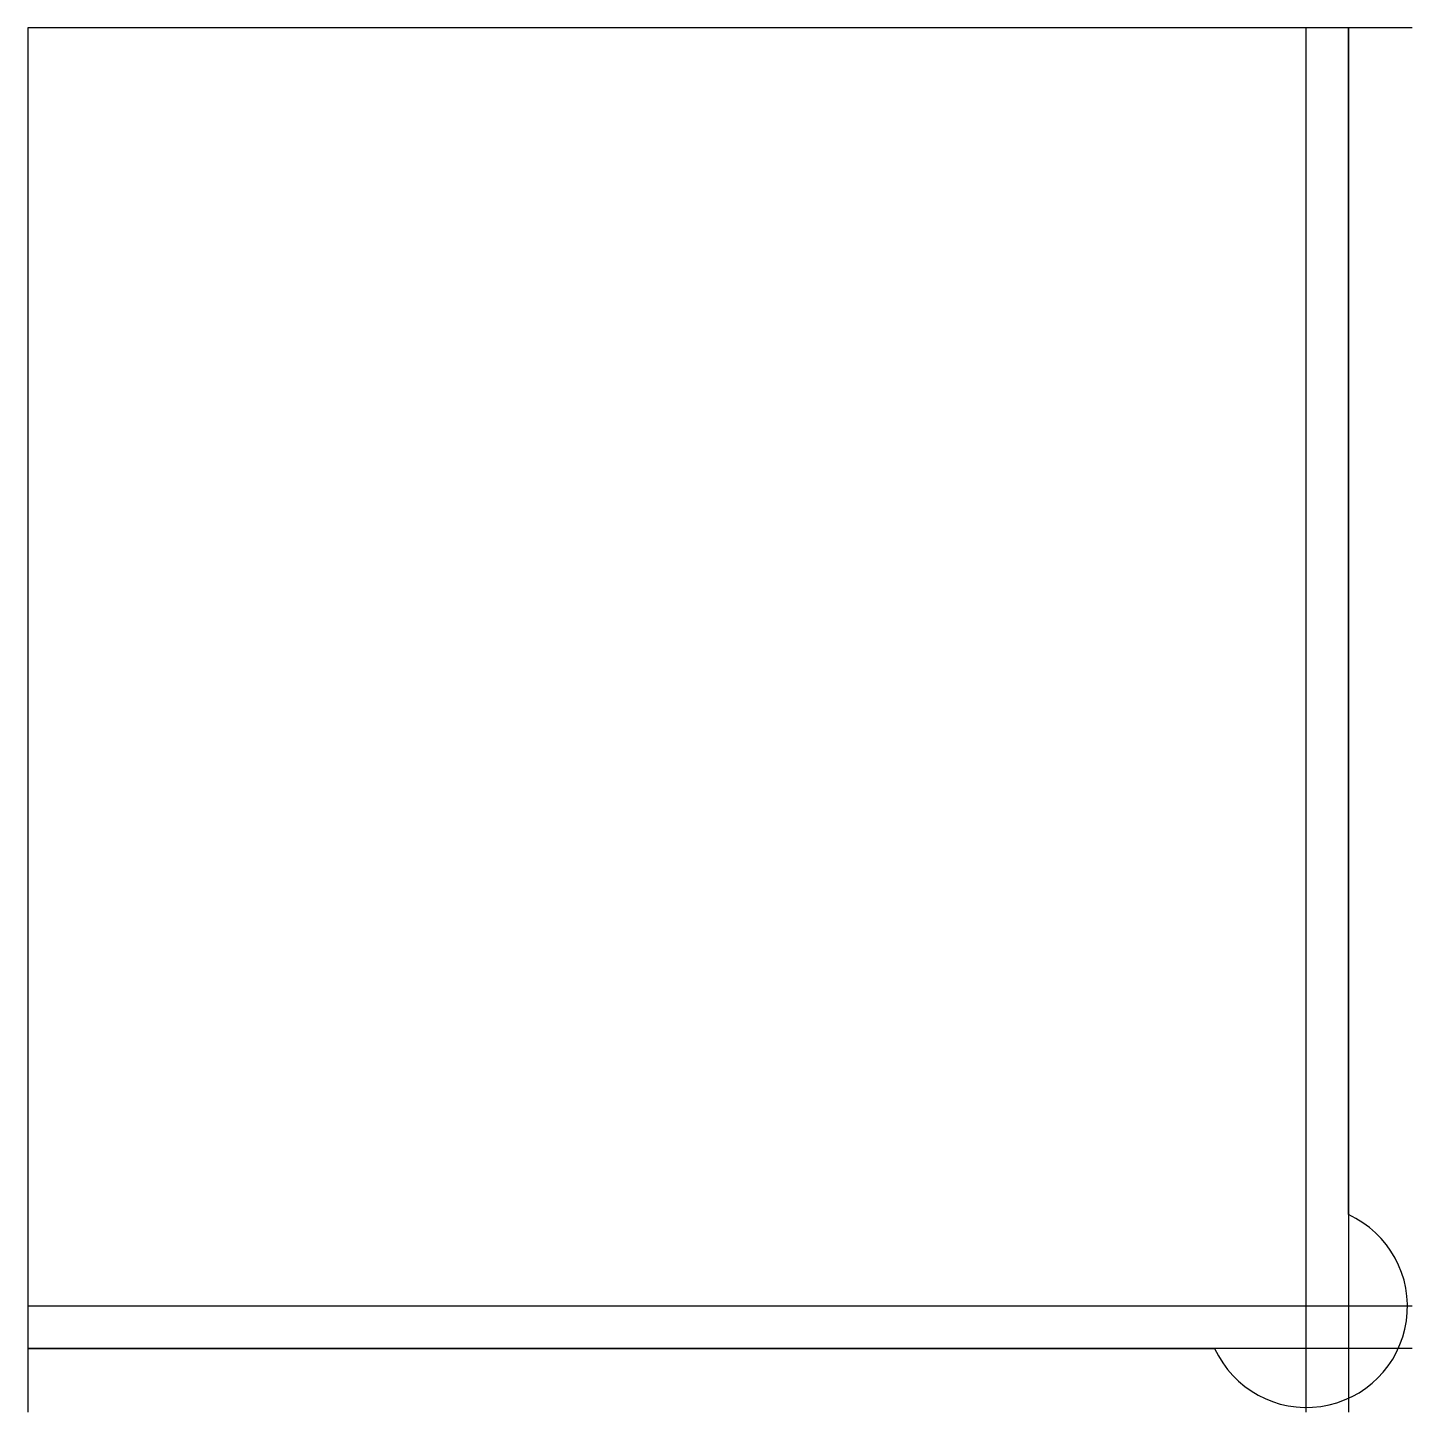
# Model space of a CAD drawing. Extents: x -30 to 2.5, y -2.5 to 30.
import ezdxf

# ---------------------------------------------------------------- set-up
doc = ezdxf.new("R2010")
doc.units = 0
doc.layers.get('0').update_dxf_attribs({"linetype": 'CONTINUOUS'})

msp = doc.modelspace()

# ---------------------------------------------------------------- linework, layer by layer
at = {"linetype": 'CONTINUOUS'}
for p, q in [((2.5, 30), (-30, 30)), ((-30, 30), (-30, -2.5)), ((0, 30), (0, -2.5)), ((1, 30), (1, -2.5)), ((1, 2.14), (1, 30)), ((-30, 0), (2.5, 0)), ((2.5, -1), (-30, -1)), ((-30, -1), (-2.14, -1))]:
    msp.add_line(p, q, dxfattribs=at)
msp.add_arc((0.016, -0.016), 2.37, 204.5278, 65.4722, dxfattribs=at)

doc.saveas('drawing.dxf')
